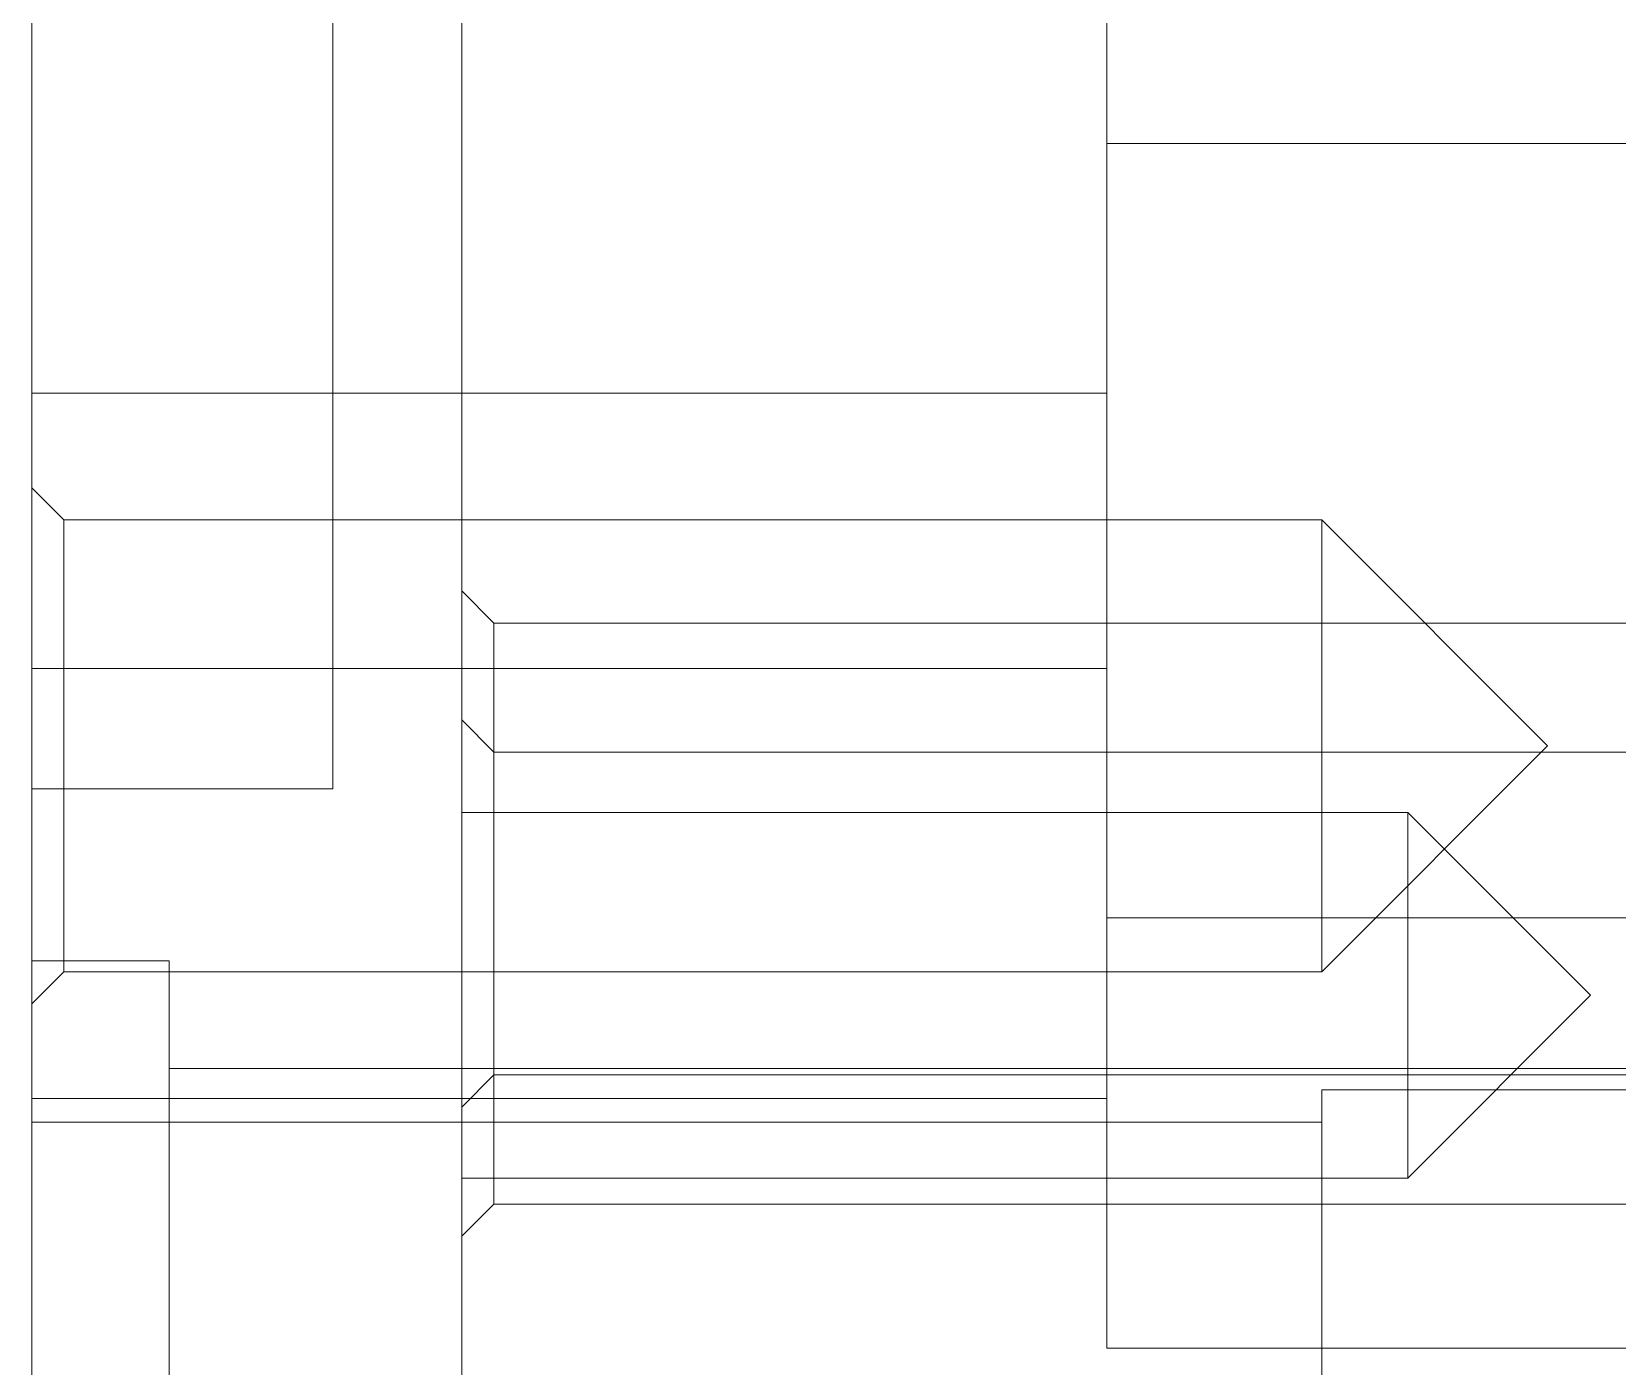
# Model space of a CAD drawing. Header units: millimetres. Extents: x 9328 to 11863, y 28633 to 29971.
# Drawn here: x 11179.44 to 11216.32, y 29435.48 to 29466.5 of the extents above; entities that cross this region are included whole.
import ezdxf

# ---------------------------------------------------------------- set-up
doc = ezdxf.new("R2010")
doc.units = ezdxf.units.MM
doc.linetypes.add('DASHED', pattern=[0])
doc.layers.add('LP', color=7, linetype='Continuous', true_color=0xffffff)

msp = doc.modelspace()

# ---------------------------------------------------------------- linework, layer by layer
at = {"layer": 'LP', "color": 135, "linetype": 'Continuous', "lineweight": 18}
msp.add_line((11179.444, 29592), (11179.444, 29158), dxfattribs=at)
at = {"layer": 'LP', "color": 2, "linetype": 'DASHED', "lineweight": 13, "ltscale": 1.77206}
msp.add_line((11189.444, 29431.512), (11189.444, 29517.488), dxfattribs=at)
at = {"layer": 'LP', "color": 31, "linetype": 'DASHED', "lineweight": 13, "ltscale": 1.77206}
for p, q in [((11186.444, 29464.9), (11186.444, 29480.901)), ((11204.444, 29463.9), (11204.444, 29473.901)), ((11186.444, 29448.898), (11186.444, 29464.9)), ((11241.444, 29463.901), (11204.444, 29463.901)), ((11204.444, 29435.899), (11204.444, 29463.901)), ((11204.444, 29458.101), (11179.444, 29458.101)), ((11179.444, 29451.699), (11204.444, 29451.699)), ((11179.444, 29448.898), (11186.444, 29448.898)), ((11204.444, 29445.899), (11241.444, 29445.899)), ((11182.644, 29414.9), (11182.644, 29444.9)), ((11179.444, 29441.699), (11204.444, 29441.699)), ((11204.444, 29435.899), (11241.444, 29435.899))]:
    msp.add_line(p, q, dxfattribs=at)
at = {"layer": 'LP', "color": 5, "linetype": 'DASHED', "lineweight": 13, "ltscale": 1.77206}
for p, q in [((11180.191, 29455.153), (11179.444, 29455.9)), ((11209.444, 29455.153), (11180.191, 29455.153)), ((11180.191, 29449.9), (11180.191, 29455.153)), ((11214.697, 29449.9), (11209.444, 29455.153)), ((11209.444, 29455.153), (11209.444, 29449.9)), ((11190.191, 29452.753), (11189.444, 29453.5)), ((11230.024, 29452.753), (11190.191, 29452.753)), ((11190.191, 29449.753), (11190.191, 29452.753)), ((11190.191, 29449.753), (11189.444, 29450.5)), ((11180.191, 29444.647), (11180.191, 29449.9)), ((11230.024, 29449.753), (11190.191, 29449.753)), ((11190.191, 29439.247), (11190.191, 29449.753)), ((11209.444, 29444.647), (11214.697, 29449.9)), ((11209.444, 29449.9), (11209.444, 29444.647)), ((11179.444, 29443.9), (11180.191, 29444.647)), ((11180.191, 29444.647), (11209.444, 29444.647)), ((11189.444, 29441.5), (11190.191, 29442.247)), ((11190.191, 29442.247), (11230.024, 29442.247)), ((11241.444, 29441.9), (11209.444, 29441.9)), ((11209.444, 29441.9), (11209.444, 29434.9)), ((11209.444, 29441.153), (11179.444, 29441.153)), ((11189.444, 29438.5), (11190.191, 29439.247)), ((11190.191, 29439.247), (11230.024, 29439.247))]:
    msp.add_line(p, q, dxfattribs=at)
at = {"layer": 'LP', "color": 135, "linetype": 'DASHED', "lineweight": 13, "ltscale": 1.77206}
for p, q in [((11211.444, 29448.353), (11189.444, 29448.353)), ((11215.697, 29444.1), (11211.444, 29448.353)), ((11211.444, 29448.353), (11211.444, 29444.1)), ((11182.644, 29444.9), (11179.444, 29444.9)), ((11211.444, 29439.847), (11215.697, 29444.1)), ((11211.444, 29444.1), (11211.444, 29439.847)), ((11189.444, 29439.847), (11211.444, 29439.847))]:
    msp.add_line(p, q, dxfattribs=at)
at = {"layer": 'LP', "color": 1, "linetype": 'DASHED', "lineweight": 13, "ltscale": 1.77206}
msp.add_line((11241.444, 29442.4), (11182.644, 29442.4), dxfattribs=at)

doc.saveas('drawing.dxf')
